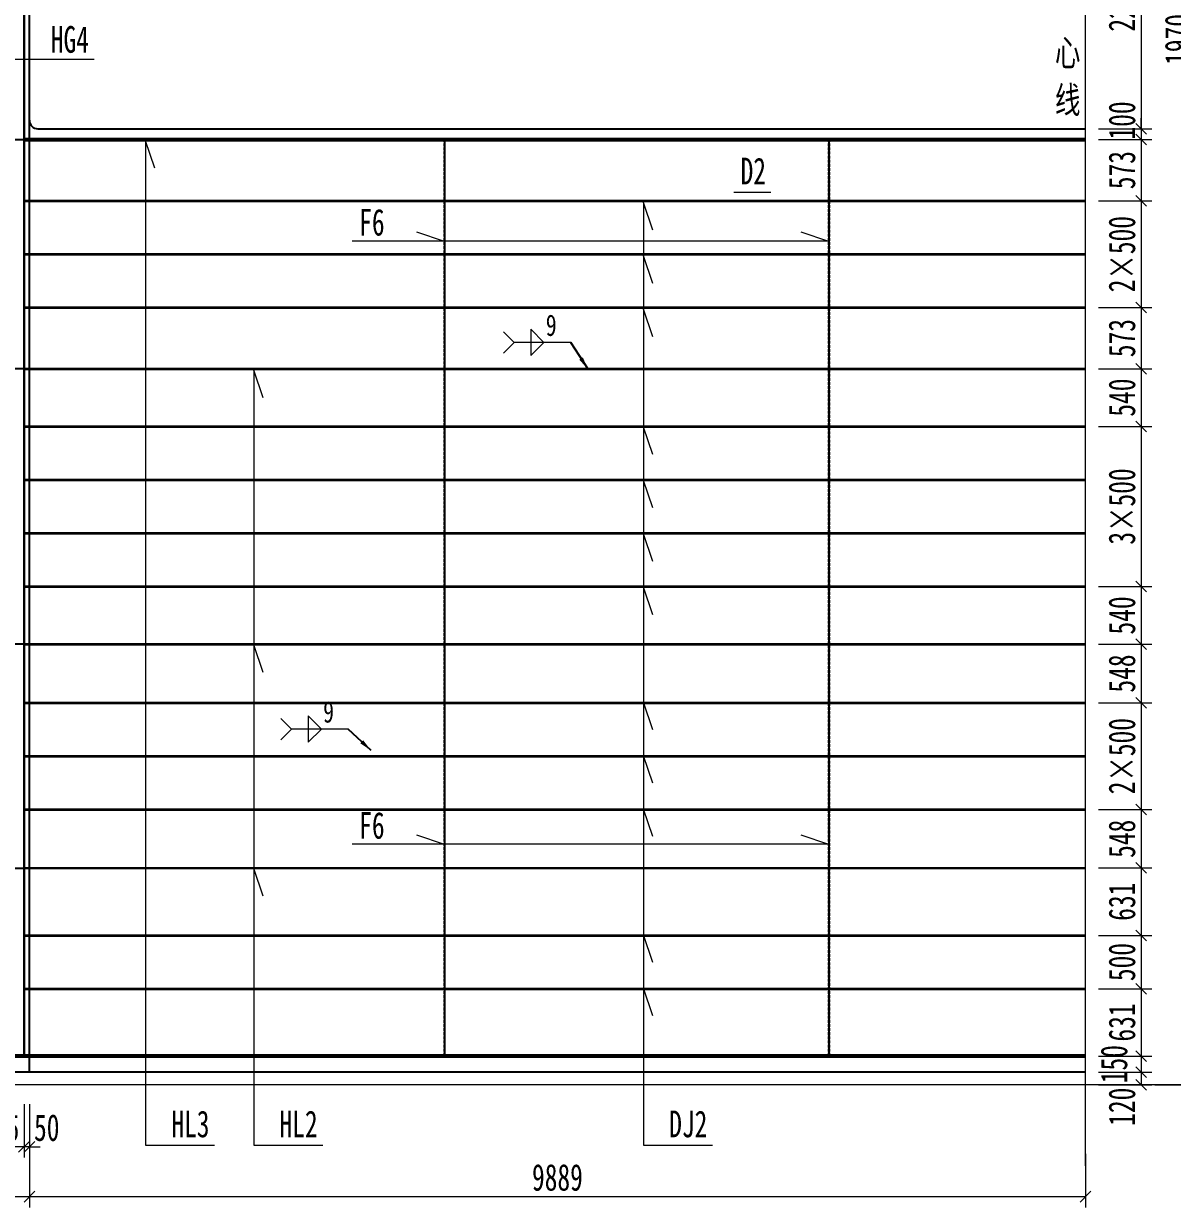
# Model space of a CAD drawing. Header units: millimetres. Extents: x -89049 to 410567, y -307459 to -100425.
# Drawn here: x 99806 to 110562, y -137121 to -126037 of the extents above; entities that cross this region are included whole.
import ezdxf
from ezdxf.enums import TextEntityAlignment as Align

# ---------------------------------------------------------------- set-up
doc = ezdxf.new("R2010")
doc.units = ezdxf.units.MM
doc.linetypes.add('CENTER2', pattern=[28.575, 19.05, -3.175, 3.175, -3.175])
doc.linetypes.add('DASHED', pattern=[0.75, 0.5, -0.25])
doc.layers.get('Defpoints').update_dxf_attribs({"color": 8})
for name, color, linetype, lineweight in [('Dim', 4, 'Continuous', 15), ('中心线', 2, 'CENTER2', 15), ('文字', 7, 'Continuous', 15), ('细实线', 4, 'Continuous', 15), ('虚线', 7, 'DASHED', 13), ('钢板粗线', 1, 'Continuous', 25)]:
    doc.layers.add(name, color=color, linetype=linetype, lineweight=lineweight)
doc.layers.add('Text', color=4, linetype='Continuous')
doc.styles.add('111', font='', dxfattribs={"width": 0.7})
doc.styles.add('BM_Dim', font='', dxfattribs={"width": 0.85})
doc.styles.add('SMEDI', font='', dxfattribs={"width": 0.75})
doc.styles.get("Standard").update_dxf_attribs({"font": ''})
doc.styles.get('111').set_extended_font_data('仿宋_GB2312')
doc.styles.get('BM_Dim').set_extended_font_data('仿宋_GB2312')
doc.styles.get('SMEDI').set_extended_font_data('仿宋_GB2312')
doc.styles.get('Standard').set_extended_font_data('仿宋_GB2312')
doc.dimstyles.new('200', dxfattribs={"dimscale": 0, "dimtxt": 2.5, "dimasz": 1, "dimexe": 1, "dimexo": 1, "dimgap": 0.6, "dimtad": 1, "dimdec": 0, "dimdsep": 46, "dimtxsty": '111', "dimblk": 'OBLIQUE', "dimcen": 0, "dimclrd": 4, "dimclre": 4, "dimclrt": 4, "dimadec": 1, "dimazin": 2, "dimtfac": 1, "dimtdec": 0, "dimtix": 1, "dimtmove": 2, "dimatfit": 3, "dimfxl": 4, "dimfxlon": 1, "dimtolj": 1, "dimlwd": -1, "dimlwe": -1, "dimarcsym": 0})
doc.dimstyles.new('MSteel_1.0_1.0', dxfattribs={"dimtxt": 3, "dimasz": 1.2, "dimexe": 1, "dimexo": 1, "dimgap": 1, "dimtad": 3, "dimtoh": 1, "dimdec": 0, "dimzin": 0, "dimdsep": 46, "dimtxsty": 'Standard', "dimblk": 'ARCHTICK', "dimcen": 0.09, "dimclrd": 3, "dimclre": 3, "dimadec": 0, "dimazin": 0, "dimtfac": 1, "dimtdec": 4, "dimtofl": 0, "dimtmove": 0, "dimatfit": 3, "dimfxl": 1, "dimtolj": 1, "dimtzin": 0, "dimarcsym": 0})

# ---------------------------------------------------------------- blocks, each defined once
blk = doc.blocks.new('_Oblique')
at = {"color": 0, "linetype": 'ByBlock', "lineweight": -2}
blk.add_line((-0.5, -0.5), (0.5, 0.5), dxfattribs=at)
blk = doc.blocks.new('*D122')
at = {"layer": 'Defpoints', "color": 0}
for p in [(109748, -124725), (109748, -127021), (110270, -127021)]:
    blk.add_point(p, dxfattribs=at)
at = {"layer": '细实线', "color": 4}
for p, q in [((109870, -124725), (110370, -124725)), ((110270, -124725), (110270, -127021)), ((109870, -127021), (110370, -127021))]:
    blk.add_line(p, q, dxfattribs=at)
at = {"layer": '细实线', "color": 4, "xscale": 99.99999999999999, "yscale": 99.99999999999999, "zscale": 99.99999999999999}
for p, rotation in [((110270, -124725), 90), ((110270, -127021), 270)]:
    blk.add_blockref('_Oblique', p, dxfattribs=dict(at, rotation=rotation))
at = {"layer": '细实线', "color": 4, "insert": (110091, -125873), "char_height": 250, "attachment_point": 5, "rotation": 90, "style": '111'}
blk.add_mtext('\\A1;2296', dxfattribs=at)
blk = doc.blocks.new('*D123')
at = {"layer": 'Defpoints', "color": 0}
for p in [(110206, -116275), (110235, -135975), (110797, -135975)]:
    blk.add_point(p, dxfattribs=at)
at = {"layer": '细实线', "color": 4}
for p, q in [((110397, -116275), (110897, -116275)), ((110797, -116275), (110797, -135975)), ((110397, -135975), (110897, -135975))]:
    blk.add_line(p, q, dxfattribs=at)
at = {"layer": '细实线', "color": 4, "xscale": 99.99999999999999, "yscale": 99.99999999999999, "zscale": 99.99999999999999}
for p, rotation in [((110797, -116275), 90), ((110797, -135975), 270)]:
    blk.add_blockref('_Oblique', p, dxfattribs=dict(at, rotation=rotation))
at = {"layer": '细实线', "color": 4, "insert": (110618, -126125), "char_height": 250, "attachment_point": 5, "rotation": 90, "style": '111'}
blk.add_mtext('\\A1;19700', dxfattribs=at)
blk = doc.blocks.new('*D125')
at = {"layer": 'Defpoints', "color": 0}
for p in [(99364, -135705), (99809, -135855), (99364, -136554)]:
    blk.add_point(p, dxfattribs=at)
at = {"layer": '细实线', "color": 4}
for p, q in [((99364, -136154), (99364, -136654)), ((99809, -136154), (99809, -136654)), ((99809, -136554), (99364, -136554))]:
    blk.add_line(p, q, dxfattribs=at)
at = {"layer": '细实线', "color": 4, "xscale": 99.99999999999999, "yscale": 99.99999999999999, "zscale": 99.99999999999999, "rotation": 180}
blk.add_blockref('_Oblique', (99364, -136554), dxfattribs=at)
at = {"layer": '细实线', "color": 4, "xscale": 99.99999999999999, "yscale": 99.99999999999999, "zscale": 99.99999999999999}
blk.add_blockref('_Oblique', (99809, -136554), dxfattribs=at)
at = {"layer": '细实线', "color": 4, "insert": (99587, -136378), "char_height": 250, "attachment_point": 5, "style": '111'}
blk.add_mtext('\\A1;445', dxfattribs=at)
blk = doc.blocks.new('*D127')
at = {"layer": 'Defpoints', "color": 0}
for p in [(91163, -135855), (99859, -135855), (91163, -137021)]:
    blk.add_point(p, dxfattribs=at)
at = {"layer": '细实线', "color": 4}
for p, q in [((91163, -136621), (91163, -137121)), ((99859, -136621), (99859, -137121)), ((99859, -137021), (91163, -137021))]:
    blk.add_line(p, q, dxfattribs=at)
at = {"layer": '细实线', "color": 4, "xscale": 99.99999999999999, "yscale": 99.99999999999999, "zscale": 99.99999999999999, "rotation": 180}
blk.add_blockref('_Oblique', (91163, -137021), dxfattribs=at)
at = {"layer": '细实线', "color": 4, "xscale": 99.99999999999999, "yscale": 99.99999999999999, "zscale": 99.99999999999999}
blk.add_blockref('_Oblique', (99859, -137021), dxfattribs=at)
at = {"layer": '细实线', "color": 4, "insert": (95511, -136842), "char_height": 250, "attachment_point": 5, "style": '111'}
blk.add_mtext('\\A1;8696', dxfattribs=at)
blk = doc.blocks.new('*D128')
at = {"layer": 'Defpoints', "color": 0}
for p in [(99809, -135855), (99859, -135855), (99809, -136554)]:
    blk.add_point(p, dxfattribs=at)
at = {"layer": '细实线', "color": 4}
for p, q in [((99809, -136154), (99809, -136654)), ((99859, -136154), (99859, -136654)), ((99809, -136554), (99709, -136554)), ((99859, -136554), (99809, -136554)), ((99859, -136554), (99959, -136554))]:
    blk.add_line(p, q, dxfattribs=at)
at = {"layer": '细实线', "color": 4, "xscale": 99.99999999999999, "yscale": 99.99999999999999, "zscale": 99.99999999999999}
blk.add_blockref('_Oblique', (99809, -136554), dxfattribs=at)
at = {"layer": '细实线', "color": 4, "xscale": 99.99999999999999, "yscale": 99.99999999999999, "zscale": 99.99999999999999, "rotation": 180}
blk.add_blockref('_Oblique', (99859, -136554), dxfattribs=at)
at = {"layer": '细实线', "color": 4, "insert": (100022, -136376), "char_height": 250, "attachment_point": 5, "style": '111'}
blk.add_mtext('\\A1;50', dxfattribs=at)
blk = doc.blocks.new('*D144')
at = {"layer": 'Defpoints', "color": 0}
for p in [(99859, -135855), (109748, -135855), (99859, -137021)]:
    blk.add_point(p, dxfattribs=at)
at = {"layer": '细实线', "color": 4}
for p, q in [((99859, -136621), (99859, -137121)), ((109748, -136621), (109748, -137121)), ((109748, -137021), (99859, -137021))]:
    blk.add_line(p, q, dxfattribs=at)
at = {"layer": '细实线', "color": 4, "xscale": 99.99999999999999, "yscale": 99.99999999999999, "zscale": 99.99999999999999, "rotation": 180}
blk.add_blockref('_Oblique', (99859, -137021), dxfattribs=at)
at = {"layer": '细实线', "color": 4, "xscale": 99.99999999999999, "yscale": 99.99999999999999, "zscale": 99.99999999999999}
blk.add_blockref('_Oblique', (109748, -137021), dxfattribs=at)
at = {"layer": '细实线', "color": 4, "insert": (104804, -136842), "char_height": 250, "attachment_point": 5, "style": '111'}
blk.add_mtext('\\A1;9889', dxfattribs=at)
blk = doc.blocks.new('*D145')
at = {"layer": 'Defpoints', "color": 0}
for p in [(109748, -127021), (109748, -127121), (110270, -127121)]:
    blk.add_point(p, dxfattribs=at)
at = {"layer": '细实线', "color": 4}
for p, q in [((109870, -127021), (110370, -127021)), ((110270, -127021), (110270, -126921)), ((110270, -127021), (110270, -127121)), ((109870, -127121), (110370, -127121)), ((110270, -127121), (110270, -127221))]:
    blk.add_line(p, q, dxfattribs=at)
at = {"layer": '细实线', "color": 4, "xscale": 99.99999999999999, "yscale": 99.99999999999999, "zscale": 99.99999999999999}
for p, rotation in [((110270, -127021), 270), ((110270, -127121), 90)]:
    blk.add_blockref('_Oblique', p, dxfattribs=dict(at, rotation=rotation))
at = {"layer": '细实线', "color": 4, "insert": (110091, -126943), "char_height": 250, "attachment_point": 5, "rotation": 90, "style": '111'}
blk.add_mtext('\\A1;100', dxfattribs=at)
blk = doc.blocks.new('*D146')
at = {"layer": 'Defpoints', "color": 0}
for p in [(109748, -127695), (109748, -128695), (110270, -128695)]:
    blk.add_point(p, dxfattribs=at)
at = {"layer": '细实线', "color": 4}
for p, q in [((109870, -127695), (110370, -127695)), ((110270, -127695), (110270, -128695)), ((109870, -128695), (110370, -128695))]:
    blk.add_line(p, q, dxfattribs=at)
at = {"layer": '细实线', "color": 4, "xscale": 99.99999999999999, "yscale": 99.99999999999999, "zscale": 99.99999999999999}
for p, rotation in [((110270, -127695), 90), ((110270, -128695), 270)]:
    blk.add_blockref('_Oblique', p, dxfattribs=dict(at, rotation=rotation))
at = {"layer": '细实线', "color": 4, "insert": (110091, -128195), "char_height": 250, "attachment_point": 5, "rotation": 90, "style": '111'}
blk.add_mtext('\\A1;2×500', dxfattribs=at)
blk = doc.blocks.new('*D147')
at = {"layer": 'Defpoints', "color": 0}
for p in [(109748, -128695), (109748, -129268), (110270, -129268)]:
    blk.add_point(p, dxfattribs=at)
at = {"layer": '细实线', "color": 4}
for p, q in [((109870, -128695), (110370, -128695)), ((110270, -128695), (110270, -129268)), ((109870, -129268), (110370, -129268))]:
    blk.add_line(p, q, dxfattribs=at)
at = {"layer": '细实线', "color": 4, "xscale": 99.99999999999999, "yscale": 99.99999999999999, "zscale": 99.99999999999999}
for p, rotation in [((110270, -128695), 90), ((110270, -129268), 270)]:
    blk.add_blockref('_Oblique', p, dxfattribs=dict(at, rotation=rotation))
at = {"layer": '细实线', "color": 4, "insert": (110091, -128981), "char_height": 250, "attachment_point": 5, "rotation": 90, "style": '111'}
blk.add_mtext('\\A1;573', dxfattribs=at)
blk = doc.blocks.new('*D159')
at = {"layer": 'Defpoints', "color": 0}
for p in [(109748, -127121), (109748, -127695), (110270, -127695)]:
    blk.add_point(p, dxfattribs=at)
at = {"layer": '细实线', "color": 4}
for p, q in [((109870, -127121), (110370, -127121)), ((110270, -127121), (110270, -127695)), ((109870, -127695), (110370, -127695))]:
    blk.add_line(p, q, dxfattribs=at)
at = {"layer": '细实线', "color": 4, "xscale": 99.99999999999999, "yscale": 99.99999999999999, "zscale": 99.99999999999999}
for p, rotation in [((110270, -127121), 90), ((110270, -127695), 270)]:
    blk.add_blockref('_Oblique', p, dxfattribs=dict(at, rotation=rotation))
at = {"layer": '细实线', "color": 4, "insert": (110091, -127408), "char_height": 250, "attachment_point": 5, "rotation": 90, "style": '111'}
blk.add_mtext('\\A1;573', dxfattribs=at)
blk = doc.blocks.new('*D160')
at = {"layer": 'Defpoints', "color": 0}
for p in [(109748, -129808), (109748, -131308), (110270, -131308)]:
    blk.add_point(p, dxfattribs=at)
at = {"layer": '细实线', "color": 4}
for p, q in [((109870, -129808), (110370, -129808)), ((110270, -129808), (110270, -131308)), ((109870, -131308), (110370, -131308))]:
    blk.add_line(p, q, dxfattribs=at)
at = {"layer": '细实线', "color": 4, "xscale": 99.99999999999999, "yscale": 99.99999999999999, "zscale": 99.99999999999999}
for p, rotation in [((110270, -129808), 90), ((110270, -131308), 270)]:
    blk.add_blockref('_Oblique', p, dxfattribs=dict(at, rotation=rotation))
at = {"layer": '细实线', "color": 4, "insert": (110091, -130558), "char_height": 250, "attachment_point": 5, "rotation": 90, "style": '111'}
blk.add_mtext('\\A1;3×500', dxfattribs=at)
blk = doc.blocks.new('*D161')
at = {"layer": 'Defpoints', "color": 0}
for p in [(109748, -132396), (109748, -133396), (110270, -133396)]:
    blk.add_point(p, dxfattribs=at)
at = {"layer": '细实线', "color": 4}
for p, q in [((109870, -132396), (110370, -132396)), ((110270, -132396), (110270, -133396)), ((109870, -133396), (110370, -133396))]:
    blk.add_line(p, q, dxfattribs=at)
at = {"layer": '细实线', "color": 4, "xscale": 99.99999999999999, "yscale": 99.99999999999999, "zscale": 99.99999999999999}
for p, rotation in [((110270, -132396), 90), ((110270, -133396), 270)]:
    blk.add_blockref('_Oblique', p, dxfattribs=dict(at, rotation=rotation))
at = {"layer": '细实线', "color": 4, "insert": (110091, -132896), "char_height": 250, "attachment_point": 5, "rotation": 90, "style": '111'}
blk.add_mtext('\\A1;2×500', dxfattribs=at)
blk = doc.blocks.new('*D162')
at = {"layer": 'Defpoints', "color": 0}
for p in [(109748, -133396), (109748, -133943), (110270, -133943)]:
    blk.add_point(p, dxfattribs=at)
at = {"layer": '细实线', "color": 4}
for p, q in [((109870, -133396), (110370, -133396)), ((110270, -133396), (110270, -133943)), ((109870, -133943), (110370, -133943))]:
    blk.add_line(p, q, dxfattribs=at)
at = {"layer": '细实线', "color": 4, "xscale": 99.99999999999999, "yscale": 99.99999999999999, "zscale": 99.99999999999999}
for p, rotation in [((110270, -133396), 90), ((110270, -133943), 270)]:
    blk.add_blockref('_Oblique', p, dxfattribs=dict(at, rotation=rotation))
at = {"layer": '细实线', "color": 4, "insert": (110091, -133670), "char_height": 250, "attachment_point": 5, "rotation": 90, "style": '111'}
blk.add_mtext('\\A1;548', dxfattribs=at)
blk = doc.blocks.new('*D163')
at = {"layer": 'Defpoints', "color": 0}
for p in [(109748, -131848), (109748, -132396), (110270, -132396)]:
    blk.add_point(p, dxfattribs=at)
at = {"layer": '细实线', "color": 4}
for p, q in [((109870, -131848), (110370, -131848)), ((110270, -131848), (110270, -132396)), ((109870, -132396), (110370, -132396))]:
    blk.add_line(p, q, dxfattribs=at)
at = {"layer": '细实线', "color": 4, "xscale": 99.99999999999999, "yscale": 99.99999999999999, "zscale": 99.99999999999999}
for p, rotation in [((110270, -131848), 90), ((110270, -132396), 270)]:
    blk.add_blockref('_Oblique', p, dxfattribs=dict(at, rotation=rotation))
at = {"layer": '细实线', "color": 4, "insert": (110091, -132122), "char_height": 250, "attachment_point": 5, "rotation": 90, "style": '111'}
blk.add_mtext('\\A1;548', dxfattribs=at)
blk = doc.blocks.new('*D164')
at = {"layer": 'Defpoints', "color": 0}
for p in [(109748, -133943), (109748, -134574), (110270, -134574)]:
    blk.add_point(p, dxfattribs=at)
at = {"layer": '细实线', "color": 4}
for p, q in [((109870, -133943), (110370, -133943)), ((110270, -133943), (110270, -134574)), ((109870, -134574), (110370, -134574))]:
    blk.add_line(p, q, dxfattribs=at)
at = {"layer": '细实线', "color": 4, "xscale": 99.99999999999999, "yscale": 99.99999999999999, "zscale": 99.99999999999999}
for p, rotation in [((110270, -133943), 90), ((110270, -134574), 270)]:
    blk.add_blockref('_Oblique', p, dxfattribs=dict(at, rotation=rotation))
at = {"layer": '细实线', "color": 4, "insert": (110091, -134259), "char_height": 250, "attachment_point": 5, "rotation": 90, "style": '111'}
blk.add_mtext('\\A1;631', dxfattribs=at)
blk = doc.blocks.new('*D165')
at = {"layer": 'Defpoints', "color": 0}
for p in [(109748, -134574), (109748, -135074), (110270, -135074)]:
    blk.add_point(p, dxfattribs=at)
at = {"layer": '细实线', "color": 4}
for p, q in [((109870, -134574), (110370, -134574)), ((110270, -134574), (110270, -135074)), ((109870, -135074), (110370, -135074))]:
    blk.add_line(p, q, dxfattribs=at)
at = {"layer": '细实线', "color": 4, "xscale": 99.99999999999999, "yscale": 99.99999999999999, "zscale": 99.99999999999999}
for p, rotation in [((110270, -134574), 90), ((110270, -135074), 270)]:
    blk.add_blockref('_Oblique', p, dxfattribs=dict(at, rotation=rotation))
at = {"layer": '细实线', "color": 4, "insert": (110091, -134824), "char_height": 250, "attachment_point": 5, "rotation": 90, "style": '111'}
blk.add_mtext('\\A1;500', dxfattribs=at)
blk = doc.blocks.new('*D166')
at = {"layer": 'Defpoints', "color": 0}
for p in [(109748, -135074), (109748, -135705), (110270, -135705)]:
    blk.add_point(p, dxfattribs=at)
at = {"layer": '细实线', "color": 4}
for p, q in [((109870, -135074), (110370, -135074)), ((110270, -135074), (110270, -135705)), ((109870, -135705), (110370, -135705))]:
    blk.add_line(p, q, dxfattribs=at)
at = {"layer": '细实线', "color": 4, "xscale": 99.99999999999999, "yscale": 99.99999999999999, "zscale": 99.99999999999999}
for p, rotation in [((110270, -135074), 90), ((110270, -135705), 270)]:
    blk.add_blockref('_Oblique', p, dxfattribs=dict(at, rotation=rotation))
at = {"layer": '细实线', "color": 4, "insert": (110091, -135390), "char_height": 250, "attachment_point": 5, "rotation": 90, "style": '111'}
blk.add_mtext('\\A1;631', dxfattribs=at)
blk = doc.blocks.new('*D167')
at = {"layer": 'Defpoints', "color": 0}
for p in [(109748, -135705), (109748, -135855), (110270, -135855)]:
    blk.add_point(p, dxfattribs=at)
at = {"layer": '细实线', "color": 4}
for p, q in [((109870, -135705), (110370, -135705)), ((110270, -135705), (110270, -135855)), ((109870, -135855), (110370, -135855))]:
    blk.add_line(p, q, dxfattribs=at)
at = {"layer": '细实线', "color": 4, "xscale": 99.99999999999999, "yscale": 99.99999999999999, "zscale": 99.99999999999999}
for p, rotation in [((110270, -135705), 90), ((110270, -135855), 270)]:
    blk.add_blockref('_Oblique', p, dxfattribs=dict(at, rotation=rotation))
at = {"layer": '细实线', "color": 4, "insert": (110017, -135780), "char_height": 250, "attachment_point": 5, "rotation": 90, "style": '111'}
blk.add_mtext('\\A1;150', dxfattribs=at)
blk = doc.blocks.new('*D168')
at = {"layer": 'Defpoints', "color": 0}
for p in [(109748, -135855), (109748, -135975), (110270, -135975)]:
    blk.add_point(p, dxfattribs=at)
at = {"layer": '细实线', "color": 4}
for p, q in [((109870, -135855), (110370, -135855)), ((110270, -135855), (110270, -135975)), ((109870, -135975), (110370, -135975))]:
    blk.add_line(p, q, dxfattribs=at)
at = {"layer": '细实线', "color": 4, "xscale": 99.99999999999999, "yscale": 99.99999999999999, "zscale": 99.99999999999999}
for p, rotation in [((110270, -135855), 90), ((110270, -135975), 270)]:
    blk.add_blockref('_Oblique', p, dxfattribs=dict(at, rotation=rotation))
at = {"layer": '细实线', "color": 4, "insert": (110091, -136179), "char_height": 250, "attachment_point": 5, "rotation": 90, "style": '111'}
blk.add_mtext('\\A1;120', dxfattribs=at)
blk = doc.blocks.new('_ArchTick')
at = {"color": 0, "linetype": 'ByBlock', "const_width": 0.15}
blk.add_lwpolyline([(-0.5, -0.5), (0.5, 0.5)], dxfattribs=at)
blk = doc.blocks.new('角焊缝1')
at = {"layer": 'Dim'}
blk.add_line((-3101.17, 370.22), (-3106.48, 370.22), dxfattribs=at)
blk.add_lwpolyline([(-3104.91, 371.45), (-3104.91, 368.99), (-3103.68, 370.22)], close=True, dxfattribs=at)
blk.add_lwpolyline([(-3107.48, 369.22), (-3106.48, 370.22), (-3107.48, 371.22)], dxfattribs=at)
blk = doc.blocks.new('*D1860')
at = {"layer": 'Defpoints', "color": 0}
for p in [(109748, -131308), (109748, -131848), (110270, -131848)]:
    blk.add_point(p, dxfattribs=at)
at = {"layer": '细实线', "color": 4}
for p, q in [((109870, -131308), (110370, -131308)), ((110270, -131308), (110270, -131848)), ((109870, -131848), (110370, -131848))]:
    blk.add_line(p, q, dxfattribs=at)
at = {"layer": '细实线', "color": 4, "xscale": 99.99999999999999, "yscale": 99.99999999999999, "zscale": 99.99999999999999}
for p, rotation in [((110270, -131308), 90), ((110270, -131848), 270)]:
    blk.add_blockref('_Oblique', p, dxfattribs=dict(at, rotation=rotation))
at = {"layer": '细实线', "color": 4, "insert": (110091, -131578), "char_height": 250, "attachment_point": 5, "rotation": 90, "style": '111'}
blk.add_mtext('\\A1;540', dxfattribs=at)
blk = doc.blocks.new('*D1861')
at = {"layer": 'Defpoints', "color": 0}
for p in [(109748, -129268), (109748, -129808), (110270, -129808)]:
    blk.add_point(p, dxfattribs=at)
at = {"layer": '细实线', "color": 4}
for p, q in [((109870, -129268), (110370, -129268)), ((110270, -129268), (110270, -129808)), ((109870, -129808), (110370, -129808))]:
    blk.add_line(p, q, dxfattribs=at)
at = {"layer": '细实线', "color": 4, "xscale": 99.99999999999999, "yscale": 99.99999999999999, "zscale": 99.99999999999999}
for p, rotation in [((110270, -129268), 90), ((110270, -129808), 270)]:
    blk.add_blockref('_Oblique', p, dxfattribs=dict(at, rotation=rotation))
at = {"layer": '细实线', "color": 4, "insert": (110091, -129538), "char_height": 250, "attachment_point": 5, "rotation": 90, "style": '111'}
blk.add_mtext('\\A1;540', dxfattribs=at)

msp = doc.modelspace()

# ---------------------------------------------------------------- linework, layer by layer
at = {"layer": 'Defpoints'}
for p, q in [((99809.4, -135705.1), (99809.4, -116075.1)), ((96021.4, -127121.2), (109748.2, -127121.2)), ((103748.2, -135705.1), (103748.2, -127121.2)), ((107348.2, -135705.1), (107348.2, -127121.2)), ((99859.4, -127694.6), (109748.2, -127694.6)), ((99859.4, -128194.6), (109748.2, -128194.6)), ((99859.4, -128694.6), (109748.2, -128694.6)), ((99859.4, -129808), (109748.2, -129808)), ((99859.4, -130308), (109748.2, -130308)), ((99859.4, -130808), (109748.2, -130808)), ((99859.4, -131308), (109748.2, -131308)), ((99859.4, -132395.7), (109748.2, -132395.7)), ((99859.4, -132895.7), (109748.2, -132895.7)), ((99859.4, -133395.7), (109748.2, -133395.7)), ((96002.4, -133943.3), (109748.2, -133943.3)), ((99809.4, -134574.2), (109748.2, -134574.2)), ((99809.4, -135074.2), (109748.2, -135074.2)), ((109748.2, -135705.1), (91163.5, -135705.1))]:
    msp.add_line(p, q, dxfattribs=at)
at = {"layer": 'Defpoints', "elevation": 0}
for points in [[(109748.2, -129267.9), (96324.3, -129267.9), (94213.5, -129029.4), (91213.5, -129029.4)], [(109748.2, -131848.1), (96282.9, -131848.1), (94006.6, -131580.5), (91213.5, -131580.5)]]:
    msp.add_lwpolyline(points, dxfattribs=at)
at = {"layer": '中心线', "ltscale": 0.3}
for p, q in [((109748.2, -136582.9), (109748.2, -115561.5)), ((109748.2, -136732.9), (109748.2, -115711.5)), ((112158.9, -135975.1), (89888.7, -135975.1))]:
    msp.add_line(p, q, dxfattribs=at)
at = {"layer": '细实线', "color": 2, "ltscale": 4}
msp.add_line((99816.4, -135693.1), (99816.4, -116075.1), dxfattribs=at)
at = {"layer": '细实线'}
for p, q in [((99111.4, -126367.6), (100464.8, -126367.6)), ((100947.3, -127133.2), (100947.3, -136539.8)), ((101034.4, -127391), (100947.3, -127133.2)), ((106454.4, -127613.7), (106803.6, -127613.7)), ((105696.4, -127968.7), (105609.2, -127711)), ((105609.2, -127714.5), (105609.2, -136539.8)), ((103485.4, -127984.7), (103743.2, -128071.8)), ((107084.4, -127984.7), (107342.2, -128071.8)), ((107342.2, -128071.8), (102883.5, -128071.8)), ((105696.4, -128468.7), (105609.2, -128211)), ((105696.4, -128968.7), (105609.2, -128711)), ((101960.3, -129281.1), (101960.3, -136539.8)), ((102047.5, -129538.9), (101960.3, -129281.1)), ((105696.4, -130071.8), (105609.2, -129814)), ((105696.4, -130571.8), (105609.2, -130314)), ((105696.4, -131071.8), (105609.2, -130814)), ((105696.4, -131571.8), (105609.2, -131314)), ((102047.5, -132111.9), (101960.3, -131854.1)), ((105696.4, -132649.1), (105609.2, -132391.3)), ((105696.4, -133149.1), (105609.2, -132891.3)), ((105696.4, -133649.1), (105609.2, -133391.3)), ((103485.4, -133632.9), (103743.2, -133720)), ((107084.4, -133632.9), (107342.2, -133720)), ((107342.2, -133720), (102883.5, -133720)), ((102047.5, -134207.1), (101960.3, -133949.3)), ((105696.4, -134827.6), (105609.2, -134569.8)), ((105696.4, -135327.6), (105609.2, -135069.8)), ((100947.3, -136539.8), (101593.3, -136539.8)), ((101960.3, -136539.8), (102606.4, -136539.8)), ((105609.2, -136539.8), (106255.3, -136539.8))]:
    msp.add_line(p, q, dxfattribs=at)
at = {"layer": '细实线', "ltscale": 4}
for p, q in [((99816.4, -127109.2), (109748.2, -127109.2)), ((99816.4, -127133.2), (109748.2, -127133.2)), ((99816.4, -127688.6), (109748.2, -127688.6)), ((99816.4, -127700.6), (109748.2, -127700.6)), ((99816.4, -128188.6), (109748.2, -128188.6)), ((99816.4, -128200.6), (109748.2, -128200.6)), ((99816.4, -128688.6), (109748.2, -128688.6)), ((99816.4, -128700.6), (109748.2, -128700.6)), ((99816.4, -129802), (109748.2, -129802)), ((99816.4, -129814), (109748.2, -129814)), ((99816.4, -130302), (109748.2, -130302)), ((99816.4, -130314), (109748.2, -130314)), ((99816.4, -130802), (109748.2, -130802)), ((99816.4, -130814), (109748.2, -130814)), ((99816.4, -131302), (109748.2, -131302)), ((99816.4, -131314), (109748.2, -131314)), ((99816.4, -132389.7), (109748.2, -132389.7)), ((99816.4, -132401.7), (109748.2, -132401.7)), ((99816.4, -132889.7), (109748.2, -132889.7)), ((99816.4, -132901.7), (109748.2, -132901.7)), ((99816.4, -133389.7), (109748.2, -133389.7)), ((99816.4, -133401.7), (109748.2, -133401.7)), ((99816.4, -134568.2), (109748.2, -134568.2)), ((99816.4, -134580.2), (109748.2, -134580.2)), ((99816.4, -135068.2), (109748.2, -135068.2)), ((99816.4, -135080.2), (109748.2, -135080.2)), ((109748.2, -135693.1), (91220.5, -135693.1)), ((109748.2, -135717.1), (91220.5, -135717.1))]:
    msp.add_line(p, q, dxfattribs=at)
at = {"layer": '细实线', "color": 7, "ltscale": 4}
for p, q in [((99816.4, -129261.9), (109748.2, -129261.9)), ((99816.4, -129273.9), (109748.2, -129273.9)), ((99816.4, -131842.1), (109748.2, -131842.1)), ((99816.4, -131854.1), (109748.2, -131854.1)), ((99816.4, -133937.3), (109748.2, -133937.3)), ((99816.4, -133949.3), (109748.2, -133949.3))]:
    msp.add_line(p, q, dxfattribs=at)
at = {"layer": '虚线', "color": 2, "ltscale": 2}
for p, q in [((103742.2, -135693.1), (103742.2, -127133.2)), ((103754.2, -135693.1), (103754.2, -127133.2)), ((107342.2, -135693.1), (107342.2, -127133.2)), ((107354.2, -135693.1), (107354.2, -127133.2))]:
    msp.add_line(p, q, dxfattribs=at)
at = {"layer": '钢板粗线'}
for p, q in [((99859.4, -135855.1), (99859.4, -124805.1)), ((99939.4, -127021.2), (109748.2, -127021.2)), ((109748.2, -135855.1), (91163.5, -135855.1))]:
    msp.add_line(p, q, dxfattribs=at)
msp.add_arc((99939.4, -126941.2), 80, 180, 270, dxfattribs=at)

# ---------------------------------------------------------------- block references
at = {"layer": '细实线', "color": 8, "xscale": 100, "yscale": 100, "zscale": 100}
for p in [(415046.2, -166043.6), (412961.4, -169664.3)]:
    msp.add_blockref('角焊缝1', p, dxfattribs=at)

# ---------------------------------------------------------------- texts
at = {"layer": 'Text', "style": 'SMEDI', "width": 0.75}
for p in [(104694.9, -128860.4), (102610.2, -132481)]:
    msp.add_text('9', height=200, dxfattribs=at).set_placement(p, align=Align.MIDDLE_LEFT)
at = {"layer": '文字', "style": 'BM_Dim', "width": 0.7}
for s, p in [('HG4', (100238.6, -126384)), ('心', (109582, -126508.2)), ('线', (109582, -126950.3)), ('D2', (106638, -127616.4)), ('F6', (103067.1, -128095.8)), ('F6', (103067.1, -133744)), ('HL3', (101367.2, -136539.8)), ('HL2', (102380.2, -136539.8)), ('DJ2', (106029.2, -136539.8))]:
    msp.add_text(s, height=250, dxfattribs=at).set_placement(p, align=Align.BOTTOM_CENTER)

# ---------------------------------------------------------------- dimensions: what is measured, and where the dimension line sits
at = {"layer": '细实线'}
for base, p1, p2, override, picture, middle in [((110797, -135975.1), (110206.1, -116275.1), (110234.8, -135975.1), {"dimscale": 100, "dimblk": 'Oblique'}, '*D123', (110618, -126125.1)), ((110269.6, -127021.2), (109748.2, -124725.1), (109748.2, -127021.2), {"dimscale": 100, "dimblk": 'Oblique'}, '*D122', (110090.7, -125873.2)), ((110269.6, -127694.6), (109748.2, -127121.2), (109748.2, -127694.6), {"dimscale": 100, "dimblk": 'Oblique'}, '*D159', (110090.7, -127407.9)), ((110269.6, -129267.9), (109748.2, -128694.6), (109748.2, -129267.9), {"dimscale": 100, "dimblk": 'Oblique'}, '*D147', (110090.7, -128981.2)), ((110269.6, -129808), (109748.2, -129267.9), (109748.2, -129808), {"dimscale": 100, "dimblk": 'Oblique'}, '*D1861', (110090.7, -129538)), ((110269.6, -131848.1), (109748.2, -131308), (109748.2, -131848.1), {"dimscale": 100, "dimblk": 'Oblique'}, '*D1860', (110090.7, -131578.1)), ((110269.6, -132395.7), (109748.2, -131848.1), (109748.2, -132395.7), {"dimscale": 100, "dimblk": 'Oblique'}, '*D163', (110090.7, -132121.9)), ((110269.6, -133943.3), (109748.2, -133395.7), (109748.2, -133943.3), {"dimscale": 100, "dimblk": 'Oblique'}, '*D162', (110090.7, -133669.5)), ((110269.6, -134574.2), (109748.2, -133943.3), (109748.2, -134574.2), {"dimscale": 100, "dimblk": 'Oblique'}, '*D164', (110090.7, -134258.8)), ((110269.6, -135074.2), (109748.2, -134574.2), (109748.2, -135074.2), {"dimscale": 100, "dimtxsty": '111', "dimblk": 'Oblique'}, '*D165', (110090.7, -134824.2)), ((110269.6, -135705.1), (109748.2, -135074.2), (109748.2, -135705.1), {"dimscale": 100, "dimblk": 'Oblique'}, '*D166', (110090.7, -135389.7))]:
    dim = msp.add_linear_dim(base=base, p1=p1, p2=p2, angle=90, dimstyle='200', override=override, dxfattribs=at)
    dim.commit()
    dim.dimension.update_dxf_attribs({"geometry": picture, "text_midpoint": middle})
for base, p1, p2, picture, middle in [((110269.6, -127121.2), (109748.2, -127021.2), (109748.2, -127121.2), '*D145', (110090.7, -126942.5)), ((110269.6, -135855.1), (109748.2, -135705.1), (109748.2, -135855.1), '*D167', (110016.7, -135780.1)), ((110269.6, -135975.1), (109748.2, -135855.1), (109748.2, -135975.1), '*D168', (110090.7, -136179))]:
    dim = msp.add_linear_dim(base=base, p1=p1, p2=p2, angle=90, dimstyle='200', override={"dimscale": 100, "dimblk": 'Oblique'}, dxfattribs=at)
    dim.commit()
    dim.dimension.update_dxf_attribs({"geometry": picture, "text_midpoint": middle, "dimtype": 160})
for base, p1, p2, text, picture, middle in [((110269.6, -128694.6), (109748.2, -127694.6), (109748.2, -128694.6), '2×500', '*D146', (110090.7, -128194.6)), ((110269.6, -131308), (109748.2, -129808), (109748.2, -131308), '3×500', '*D160', (110090.7, -130558)), ((110269.6, -133395.7), (109748.2, -132395.7), (109748.2, -133395.7), '2×500', '*D161', (110090.7, -132895.7))]:
    dim = msp.add_linear_dim(base=base, p1=p1, p2=p2, angle=90, text=text, dimstyle='200', override={"dimscale": 100, "dimtxsty": '111', "dimblk": 'Oblique'}, dxfattribs=at)
    dim.commit()
    dim.dimension.update_dxf_attribs({"geometry": picture, "text_midpoint": middle})
for base, p1, p2, override, picture, middle in [((99364.4, -136553.9), (99809.4, -135855.1), (99364.4, -135705.1), {"dimscale": 100, "dimblk": 'Oblique'}, '*D125', (99586.9, -136377.7)), ((91163.5, -137020.8), (99859.4, -135855.1), (91163.5, -135855.1), {"dimscale": 100, "dimblk": 'Oblique'}, '*D127', (95511.4, -136841.9)), ((99859.4, -137020.8), (109748.2, -135855.1), (99859.4, -135855.1), {"dimscale": 100, "dimtxsty": '111', "dimblk": 'Oblique'}, '*D144', (104803.8, -136841.9))]:
    dim = msp.add_linear_dim(base=base, p1=p1, p2=p2, dimstyle='200', override=override, dxfattribs=at)
    dim.commit()
    dim.dimension.update_dxf_attribs({"geometry": picture, "text_midpoint": middle})
dim = msp.add_linear_dim(base=(99809.4, -136553.9), p1=(99859.4, -135855.1), p2=(99809.4, -135855.1), dimstyle='200', override={"dimscale": 100, "dimblk": 'Oblique'}, dxfattribs=at)
dim.commit()
dim.dimension.update_dxf_attribs({"geometry": '*D128', "text_midpoint": (100021.8, -136376.1), "dimtype": 160})

# ---------------------------------------------------------------- leaders
at = {"layer": 'Dim'}
for points in [[(105090.5, -129273.3), (104928.7, -129021.3)], [(103058.9, -132842.8), (102843.9, -132642)]]:
    msp.add_leader(points, dimstyle='MSteel_1.0_1.0', override={"dimscale": 100, "dimclrd": 256}, dxfattribs=at)

doc.saveas('drawing.dxf')
